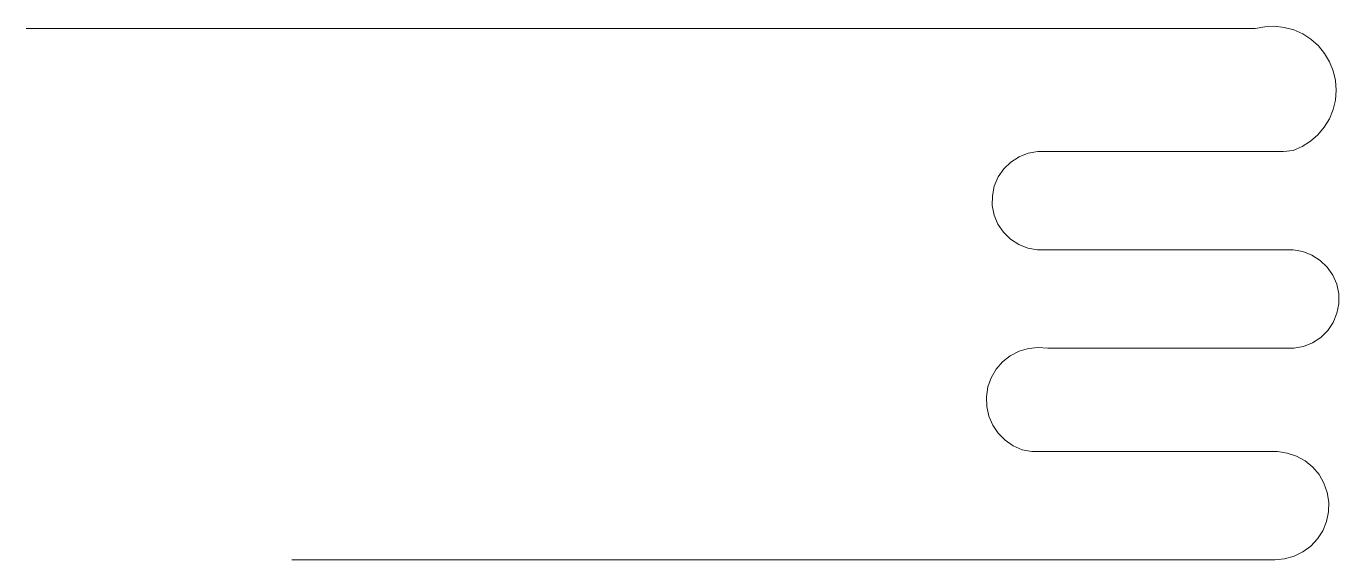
# Model space of a CAD drawing. Extents: x 95 to 362, y 523 to 631.
import ezdxf

# ---------------------------------------------------------------- set-up
doc = ezdxf.new("R2010")
doc.units = 0
doc.layers.get('0').update_dxf_attribs({"lineweight": 0})

msp = doc.modelspace()

# ---------------------------------------------------------------- linework, layer by layer
at = {"true_color": 0xff0000}
msp.add_lwpolyline([(95, 631), (97, 631), (99, 631), (101, 631), (103, 631), (105, 631), (107, 631), (109, 631), (111, 631), (113, 631), (115, 631), (117, 631), (119, 631), (121, 631), (123, 631), (125, 631), (127, 631), (129, 631), (131, 631), (133, 631), (135, 631), (137, 631), (139, 631), (141, 631), (143, 631), (145, 631), (147, 631), (149, 631), (151, 631), (153, 631), (155, 631), (157, 631), (159, 631), (161, 631), (163, 631), (165, 631), (167, 631), (169, 631), (171, 631), (173, 631), (175, 631), (177, 631), (179, 631), (181, 631), (183, 631), (185, 631), (187, 631), (189, 631), (191, 631), (193, 631), (195, 631), (197, 631), (199, 631), (201, 631), (203, 631), (205, 631), (207, 631), (209, 631), (211, 631), (213, 631), (215, 631), (217, 631), (219, 631), (221, 631), (223, 631), (225, 631), (227, 631), (229, 631), (231, 631), (233, 631), (235, 631), (237, 631), (239, 631), (241, 631), (243, 631), (245, 631), (247, 631), (249, 631), (251, 631), (253, 631), (255, 631), (257, 631), (259, 631), (261, 631), (263, 631), (265, 631), (267, 631), (269, 631), (270.99, 631), (272.99, 631), (274.99, 631), (276.99, 631), (278.99, 631), (280.99, 631), (282.99, 631), (284.99, 631), (286.99, 631), (288.99, 631), (290.99, 631), (292.99, 631), (294.99, 631), (296.99, 631), (298.99, 631), (300.99, 631), (302.99, 631), (304.99, 631), (306.99, 631), (308.99, 631), (310.99, 631), (312.99, 631), (314.99, 631), (316.99, 631), (318.99, 631), (320.99, 631), (322.99, 631), (324.99, 631), (326.99, 631), (328.99, 631), (330.99, 631), (332.99, 631), (334.99, 631), (336.99, 631), (338.99, 631), (340.99, 631), (342.99, 631), (344.99, 631), (346.95, 631.39), (348.95, 631.48), (350.93, 631.26), (352.86, 630.73), (354.69, 629.92), (356.36, 628.83), (357.86, 627.51), (359.13, 625.96), (360.15, 624.25), (360.89, 622.39), (361.34, 620.44), (361.49, 618.45), (361.33, 616.46), (360.86, 614.52), (360.1, 612.67), (359.07, 610.96), (357.79, 609.43), (356.29, 608.11), (354.6, 607.04), (352.77, 606.24), (350.8, 606), (348.81, 606), (346.81, 606), (344.81, 606), (342.81, 606), (340.81, 606), (338.81, 606), (336.81, 606), (334.81, 606), (332.81, 606), (330.81, 606), (328.81, 606), (326.81, 606), (324.81, 606), (322.81, 606), (320.81, 606), (318.81, 606), (316.81, 606), (314.81, 606), (312.81, 606), (310.81, 606), (308.81, 606), (306.81, 606), (304.81, 606), (302.81, 606), (300.81, 605.99), (298.84, 605.65), (296.98, 604.93), (295.3, 603.86), (293.86, 602.47), (292.73, 600.83), (291.94, 598.99), (291.54, 597.03), (291.53, 595.04), (291.92, 593.08), (292.69, 591.24), (293.81, 589.59), (295.24, 588.19), (296.91, 587.1), (298.77, 586.37), (300.73, 586.02), (302.73, 586), (304.73, 586), (306.73, 586), (308.73, 586), (310.73, 586), (312.73, 586), (314.73, 586), (316.73, 586), (318.73, 586), (320.73, 586), (322.73, 586), (324.73, 586), (326.73, 586), (328.73, 586), (330.73, 586), (332.73, 586), (334.73, 586), (336.73, 586), (338.73, 586), (340.73, 586), (342.73, 586), (344.73, 586), (346.73, 586), (348.73, 586), (350.73, 586), (352.73, 586.03), (354.7, 585.69), (356.56, 584.96), (358.24, 583.88), (359.68, 582.5), (360.81, 580.85), (361.59, 579.02), (362, 577.06), (362.01, 575.06), (361.63, 573.11), (360.87, 571.26), (359.76, 569.6), (358.34, 568.2), (356.67, 567.1), (354.82, 566.35), (352.86, 566), (350.86, 566), (348.86, 566), (346.86, 566), (344.86, 566), (342.86, 566), (340.86, 566), (338.86, 566), (336.86, 566), (334.86, 566), (332.86, 566), (330.86, 566), (328.86, 566), (326.86, 566), (324.86, 566), (322.86, 566), (320.86, 566), (318.86, 566), (316.86, 566), (314.86, 566), (312.86, 566), (310.86, 566), (308.86, 566), (306.86, 566), (304.86, 566), (302.86, 566.03), (300.87, 566.19), (298.88, 565.98), (296.97, 565.4), (295.2, 564.47), (293.63, 563.24), (292.32, 561.73), (291.31, 560.01), (290.65, 558.13), (290.34, 556.15), (290.4, 554.16), (290.83, 552.21), (291.63, 550.37), (292.74, 548.72), (294.15, 547.3), (295.79, 546.17), (297.62, 545.36), (299.57, 545), (301.57, 545), (303.57, 545), (305.57, 545), (307.57, 545), (309.57, 545), (311.57, 545), (313.57, 545), (315.57, 545), (317.57, 545), (319.57, 545), (321.57, 545), (323.57, 545), (325.57, 545), (327.57, 545), (329.57, 545), (331.57, 545), (333.57, 545), (335.57, 545), (337.57, 545), (339.57, 545), (341.57, 545), (343.57, 545), (345.57, 545), (347.57, 545), (349.57, 544.99), (351.55, 544.7), (353.44, 544.07), (355.19, 543.1), (356.73, 541.83), (358.02, 540.3), (359.01, 538.57), (359.67, 536.69), (359.98, 534.71), (359.93, 532.72), (359.52, 530.76), (358.76, 528.91), (357.67, 527.23), (356.31, 525.78), (354.7, 524.59), (352.91, 523.71), (350.98, 523.18), (348.99, 523), (346.99, 523), (344.99, 523), (342.99, 523), (340.99, 523), (338.99, 523), (336.99, 523), (334.99, 523), (332.99, 523), (330.99, 523), (328.99, 523), (326.99, 523), (324.99, 523), (323, 523), (321, 523), (319, 523), (317, 523), (315, 523), (313, 523), (311, 523), (309, 523), (307, 523), (305, 523), (303, 523), (301, 523), (299, 523), (297, 523), (295, 523), (293, 523), (291, 523), (289, 523), (287, 523), (285, 523), (283, 523), (281, 523), (279, 523), (277, 523), (275, 523), (273, 523), (271, 523), (269, 523), (267, 523), (265, 523), (263, 523), (261, 523), (259, 523), (257, 523), (255, 523), (253, 523), (251, 523), (249, 523), (247, 523), (245, 523), (243, 523), (241, 523), (239, 523), (237, 523), (235, 523), (233, 523), (231, 523), (229, 523), (227, 523), (225, 523), (223, 523), (221, 523), (219, 523), (217, 523), (215, 523), (213, 523), (211, 523), (209, 523), (207, 523), (205, 523), (203, 523), (201, 523), (199, 523), (197, 523), (195, 523), (193, 523), (191, 523), (189, 523), (187, 523), (185, 523), (183, 523), (181, 523), (179, 523), (177, 523), (175, 523), (173, 523), (171, 523), (169, 523), (167, 523), (165, 523), (163, 523), (161, 523), (159, 523), (157, 523), (155, 523), (153, 523), (151, 523), (149, 523)], dxfattribs=at)

doc.saveas('drawing.dxf')
